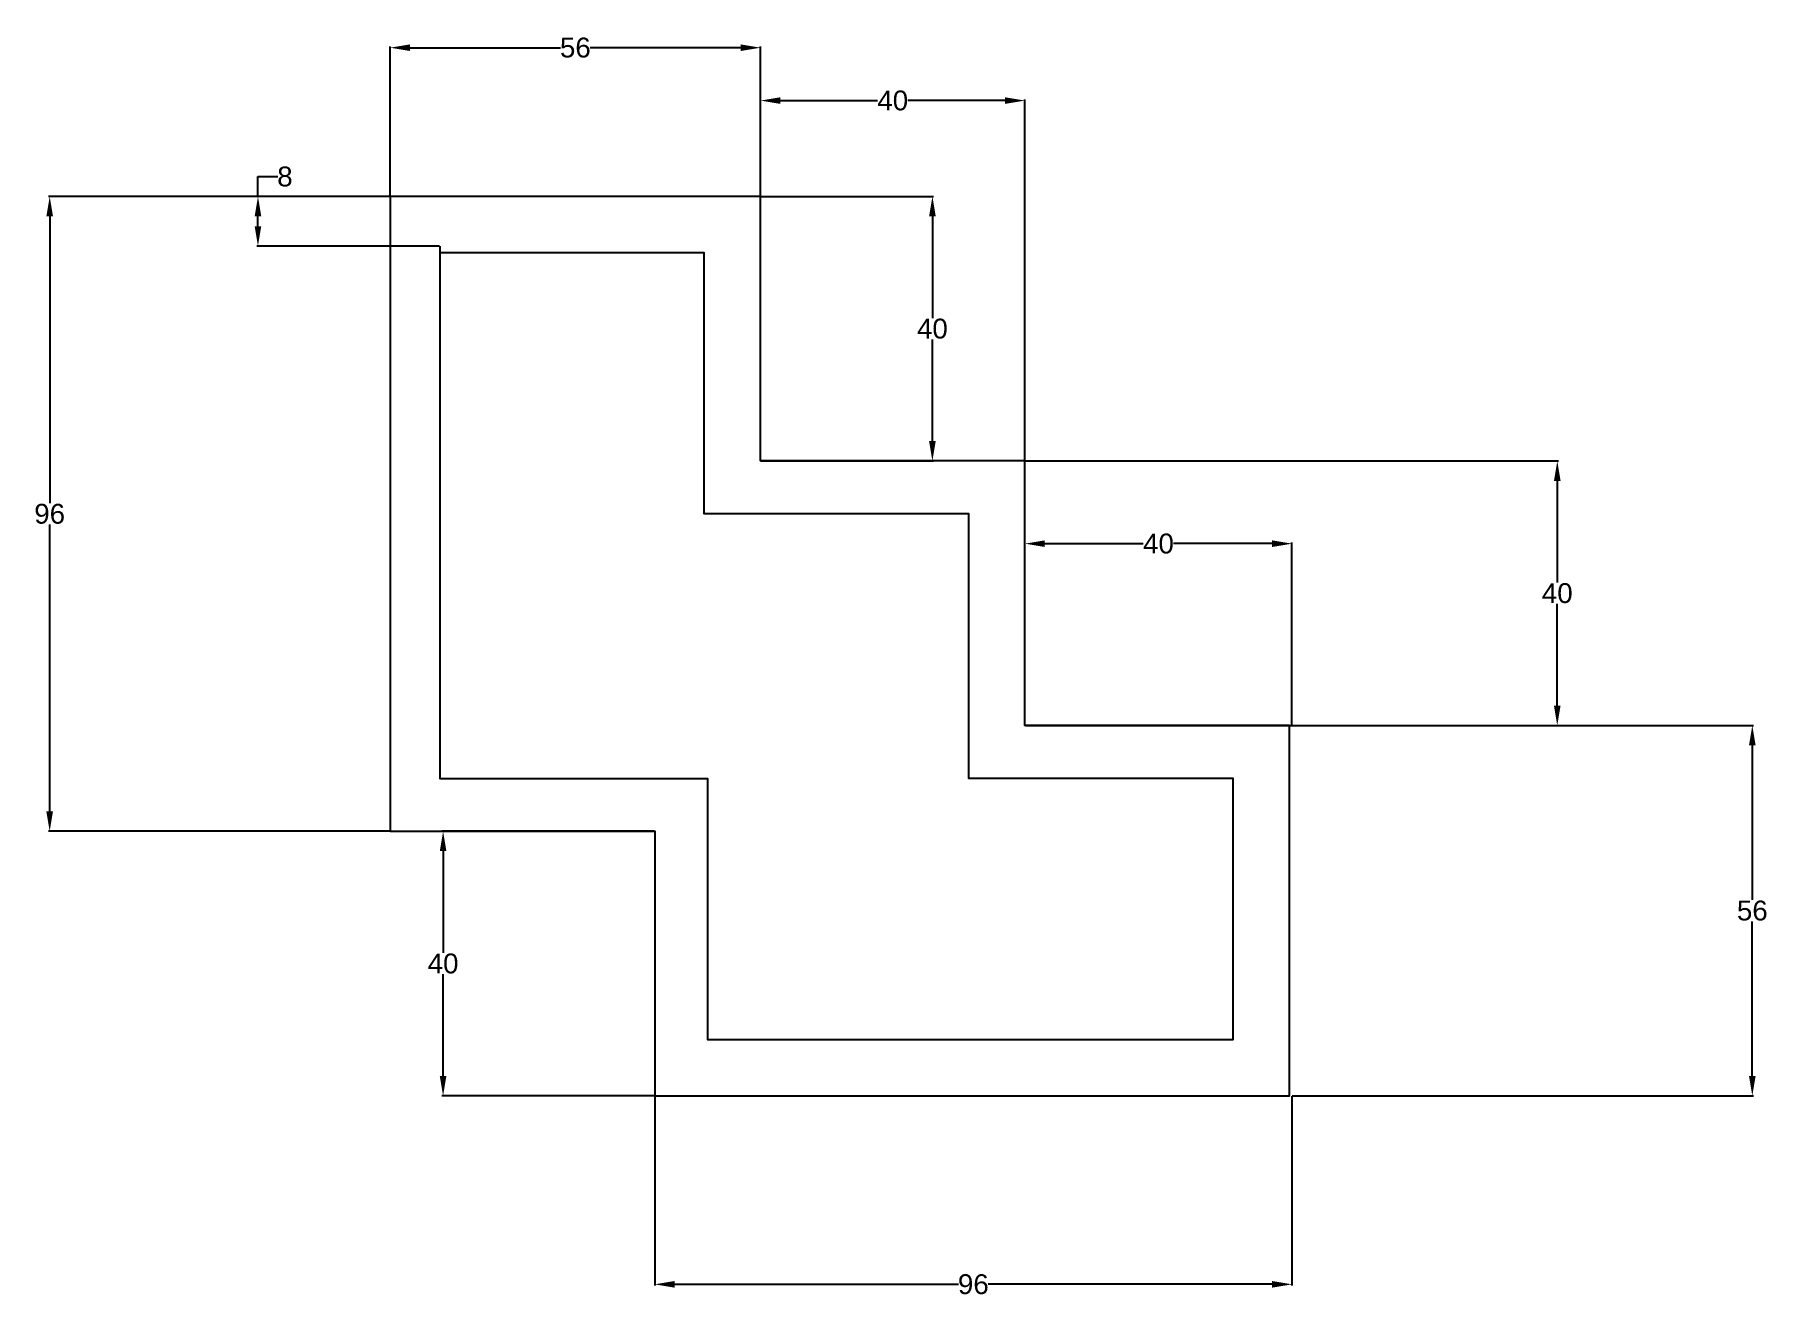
# Model space of a CAD drawing. Header units: inches. Extents: x 71 to 333, y 207 to 397.
import ezdxf

# ---------------------------------------------------------------- set-up
doc = ezdxf.new("R2010")
doc.units = ezdxf.units.IN
doc.header["$MEASUREMENT"] = 0
doc.styles.get("Standard").update_dxf_attribs({"font": 'arial.ttf'})
doc.dimstyles.get("Standard").update_dxf_attribs({"dimtxt": 3, "dimasz": 3, "dimexe": 0.18, "dimexo": 0.0625, "dimgap": 0.09, "dimtad": 0, "dimtih": 1, "dimtoh": 1, "dimdec": 0, "dimzin": 0, "dimdsep": 46, "dimtxsty": 'Standard', "dimcen": 1, "dimadec": 0, "dimazin": 0, "dimtfac": 1, "dimtdec": 0, "dimtofl": 0, "dimtmove": 0, "dimatfit": 3, "dimfxl": 1, "dimtolj": 1, "dimtzin": 0, "dimarcsym": 0})

# ---------------------------------------------------------------- blocks, each defined once
blk = doc.blocks.new('*D2')
at = {"color": 0, "lineweight": -2, "transparency": 16777216}
for p, q in [((125, 373.06), (125, 395.68)), ((128, 395.5), (150.76, 395.5)), ((178, 395.5), (155.24, 395.5)), ((181, 373.06), (181, 395.68))]:
    blk.add_line(p, q, dxfattribs=at)
at = {"color": 0, "transparency": 16777216}
for points in [[(128, 396), (128, 395), (125, 395.5)], [(178, 396), (178, 395), (181, 395.5)]]:
    blk.add_solid(points, dxfattribs=at)
at = {"layer": 'Defpoints', "color": 0, "transparency": 16777216}
for p in [(181, 395.5), (125, 373), (181, 373)]:
    blk.add_point(p, dxfattribs=at)
at = {"color": 0, "transparency": 16777216, "insert": (153, 395.5), "char_height": 3, "attachment_point": 5}
blk.add_mtext('\\A1;56', dxfattribs=at)
blk = doc.blocks.new('*D3')
at = {"color": 0, "lineweight": -2, "transparency": 16777216}
for p, q in [((181.06, 373), (207.18, 373)), ((207, 370), (207, 354.62)), ((207, 336), (207, 351.38)), ((181.06, 333), (207.18, 333))]:
    blk.add_line(p, q, dxfattribs=at)
at = {"color": 0, "transparency": 16777216}
for points in [[(206.5, 370), (207.5, 370), (207, 373)], [(206.5, 336), (207.5, 336), (207, 333)]]:
    blk.add_solid(points, dxfattribs=at)
at = {"layer": 'Defpoints', "color": 0, "transparency": 16777216}
for p in [(181, 373), (181, 333), (207, 333)]:
    blk.add_point(p, dxfattribs=at)
at = {"color": 0, "transparency": 16777216, "insert": (207, 353), "char_height": 3, "attachment_point": 5}
blk.add_mtext('\\A1;40', dxfattribs=at)
blk = doc.blocks.new('*D4')
at = {"color": 0, "lineweight": -2, "transparency": 16777216}
for p, q in [((181, 333.06), (181, 387.68)), ((184, 387.5), (198.71, 387.5)), ((218, 387.5), (203.29, 387.5)), ((221, 333.06), (221, 387.68))]:
    blk.add_line(p, q, dxfattribs=at)
at = {"color": 0, "transparency": 16777216}
for points in [[(184, 388), (184, 387), (181, 387.5)], [(218, 388), (218, 387), (221, 387.5)]]:
    blk.add_solid(points, dxfattribs=at)
at = {"layer": 'Defpoints', "color": 0, "transparency": 16777216}
for p in [(221, 387.5), (181, 333), (221, 333)]:
    blk.add_point(p, dxfattribs=at)
at = {"color": 0, "transparency": 16777216, "insert": (201, 387.5), "char_height": 3, "attachment_point": 5}
blk.add_mtext('\\A1;40', dxfattribs=at)
blk = doc.blocks.new('*D5')
at = {"color": 0, "lineweight": -2, "transparency": 16777216}
for p, q in [((221.06, 333), (301.68, 333)), ((301.5, 330), (301.5, 314.62)), ((301.5, 296), (301.5, 311.38)), ((221.06, 293), (301.68, 293))]:
    blk.add_line(p, q, dxfattribs=at)
at = {"color": 0, "transparency": 16777216}
for points in [[(301, 330), (302, 330), (301.5, 333)], [(301, 296), (302, 296), (301.5, 293)]]:
    blk.add_solid(points, dxfattribs=at)
at = {"layer": 'Defpoints', "color": 0, "transparency": 16777216}
for p in [(221, 333), (221, 293), (301.5, 293)]:
    blk.add_point(p, dxfattribs=at)
at = {"color": 0, "transparency": 16777216, "insert": (301.5, 313), "char_height": 3, "attachment_point": 5}
blk.add_mtext('\\A1;40', dxfattribs=at)
blk = doc.blocks.new('*D6')
at = {"color": 0, "lineweight": -2, "transparency": 16777216}
for p, q in [((261.43, 293), (331.18, 293)), ((331, 290), (331, 266.62)), ((331, 240), (331, 263.38)), ((261.43, 237), (331.18, 237))]:
    blk.add_line(p, q, dxfattribs=at)
at = {"color": 0, "transparency": 16777216}
for points in [[(330.5, 290), (331.5, 290), (331, 293)], [(330.5, 240), (331.5, 240), (331, 237)]]:
    blk.add_solid(points, dxfattribs=at)
at = {"layer": 'Defpoints', "color": 0, "transparency": 16777216}
for p in [(261.37, 293), (261.37, 237), (331, 237)]:
    blk.add_point(p, dxfattribs=at)
at = {"color": 0, "transparency": 16777216, "insert": (331, 265), "char_height": 3, "attachment_point": 5}
blk.add_mtext('\\A1;56', dxfattribs=at)
blk = doc.blocks.new('*D7')
at = {"color": 0, "lineweight": -2, "transparency": 16777216}
for p, q in [((165, 236.94), (165, 208.32)), ((261.37, 236.94), (261.37, 208.32)), ((168, 208.5), (210.95, 208.5)), ((258.37, 208.5), (215.42, 208.5))]:
    blk.add_line(p, q, dxfattribs=at)
at = {"color": 0, "transparency": 16777216}
for points in [[(168, 209), (168, 208), (165, 208.5)], [(258.37, 209), (258.37, 208), (261.37, 208.5)]]:
    blk.add_solid(points, dxfattribs=at)
at = {"layer": 'Defpoints', "color": 0, "transparency": 16777216}
for p in [(165, 237), (261.37, 237), (261.37, 208.5)]:
    blk.add_point(p, dxfattribs=at)
at = {"color": 0, "transparency": 16777216, "insert": (213.19, 208.5), "char_height": 3, "attachment_point": 5}
blk.add_mtext('\\A1;96', dxfattribs=at)
blk = doc.blocks.new('*D8')
at = {"color": 0, "lineweight": -2, "transparency": 16777216}
for p, q in [((164.94, 277), (132.82, 277)), ((133, 274), (133, 258.62)), ((133, 240), (133, 255.38)), ((164.94, 237), (132.82, 237))]:
    blk.add_line(p, q, dxfattribs=at)
at = {"color": 0, "transparency": 16777216}
for points in [[(132.5, 274), (133.5, 274), (133, 277)], [(132.5, 240), (133.5, 240), (133, 237)]]:
    blk.add_solid(points, dxfattribs=at)
at = {"layer": 'Defpoints', "color": 0, "transparency": 16777216}
for p in [(165, 277), (133, 237), (165, 237)]:
    blk.add_point(p, dxfattribs=at)
at = {"color": 0, "transparency": 16777216, "insert": (133, 257), "char_height": 3, "attachment_point": 5}
blk.add_mtext('\\A1;40', dxfattribs=at)
blk = doc.blocks.new('*D9')
at = {"color": 0, "lineweight": -2, "transparency": 16777216}
for p, q in [((124.94, 373), (73.32, 373)), ((73.5, 370), (73.5, 326.62)), ((73.5, 280), (73.5, 323.38)), ((124.94, 277), (73.32, 277))]:
    blk.add_line(p, q, dxfattribs=at)
at = {"color": 0, "transparency": 16777216}
for points in [[(73, 370), (74, 370), (73.5, 373)], [(73, 280), (74, 280), (73.5, 277)]]:
    blk.add_solid(points, dxfattribs=at)
at = {"layer": 'Defpoints', "color": 0, "transparency": 16777216}
for p in [(125, 373), (73.5, 277), (125, 277)]:
    blk.add_point(p, dxfattribs=at)
at = {"color": 0, "transparency": 16777216, "insert": (73.5, 325), "char_height": 3, "attachment_point": 5}
blk.add_mtext('\\A1;96', dxfattribs=at)
blk = doc.blocks.new('*D11')
at = {"color": 0, "lineweight": -2, "transparency": 16777216}
for p, q in [((105, 373), (105, 376)), ((105, 376), (108, 376)), ((132.44, 373), (104.82, 373)), ((105, 368.5), (105, 370)), ((132.44, 365.5), (104.82, 365.5))]:
    blk.add_line(p, q, dxfattribs=at)
at = {"color": 0, "transparency": 16777216}
for points in [[(104.5, 370), (105.5, 370), (105, 373)], [(104.5, 368.5), (105.5, 368.5), (105, 365.5)]]:
    blk.add_solid(points, dxfattribs=at)
at = {"layer": 'Defpoints', "color": 0, "transparency": 16777216}
for p in [(105, 373), (132.5, 373), (132.5, 365.5)]:
    blk.add_point(p, dxfattribs=at)
at = {"color": 0, "transparency": 16777216, "insert": (109.08, 376), "char_height": 3, "attachment_point": 5}
blk.add_mtext('\\A1;8', dxfattribs=at)
blk = doc.blocks.new('*D12')
at = {"color": 0, "lineweight": -2, "transparency": 16777216}
for p, q in [((221, 293.06), (221, 320.68)), ((224, 320.5), (238.89, 320.5)), ((258.37, 320.5), (243.48, 320.5)), ((261.37, 293.06), (261.37, 320.68))]:
    blk.add_line(p, q, dxfattribs=at)
at = {"color": 0, "transparency": 16777216}
for points in [[(224, 321), (224, 320), (221, 320.5)], [(258.37, 321), (258.37, 320), (261.37, 320.5)]]:
    blk.add_solid(points, dxfattribs=at)
at = {"layer": 'Defpoints', "color": 0, "transparency": 16777216}
for p in [(261.37, 320.5), (221, 293), (261.37, 293)]:
    blk.add_point(p, dxfattribs=at)
at = {"color": 0, "transparency": 16777216, "insert": (241.19, 320.5), "char_height": 3, "attachment_point": 5}
blk.add_mtext('\\A1;40', dxfattribs=at)

msp = doc.modelspace()

# ---------------------------------------------------------------- linework, layer by layer
for points in [[(125, 373), (125, 277), (165, 277), (165, 237), (261, 237), (261, 293), (221, 293), (221, 333), (181, 333), (181, 373), (125, 373)], [(132.5, 365.5), (132.5, 285), (173, 285), (173, 245.5), (252.5, 245.5), (252.5, 285), (212.5, 285), (212.5, 325), (172.5, 325), (172.5, 364.5), (132.5, 364.5)]]:
    msp.add_lwpolyline(points)

# ---------------------------------------------------------------- dimensions: what is measured, and where the dimension line sits
for base, p1, p2, picture, middle in [((181, 395.5), (125, 373), (181, 373), '*D2', (153, 395.5)), ((221, 387.5), (181, 333), (221, 333), '*D4', (201, 387.5)), ((261.37125, 320.5), (221, 293), (261.37125, 293), '*D12', (241.18563, 320.5)), ((261.37125, 208.5), (165, 237), (261.37125, 237), '*D7', (213.18563, 208.5))]:
    dim = msp.add_linear_dim(base=base, p1=p1, p2=p2, dimstyle='Standard')
    dim.commit()
    dim.dimension.update_dxf_attribs({"geometry": picture, "text_midpoint": middle})
for base, p1, p2, picture, middle in [((105, 373), (132.5, 365.5), (132.5, 373), '*D11', (109.0784038199, 376)), ((73.5, 277), (125, 373), (125, 277), '*D9', (73.5, 325)), ((207, 333), (181, 373), (181, 333), '*D3', (207, 353)), ((301.5, 293), (221, 333), (221, 293), '*D5', (301.5, 313)), ((331, 237), (261.37125, 293), (261.37125, 237), '*D6', (331, 265)), ((133, 237), (165, 277), (165, 237), '*D8', (133, 257))]:
    dim = msp.add_linear_dim(base=base, p1=p1, p2=p2, angle=90, dimstyle='Standard')
    dim.commit()
    dim.dimension.update_dxf_attribs({"geometry": picture, "text_midpoint": middle})

doc.saveas('drawing.dxf')
